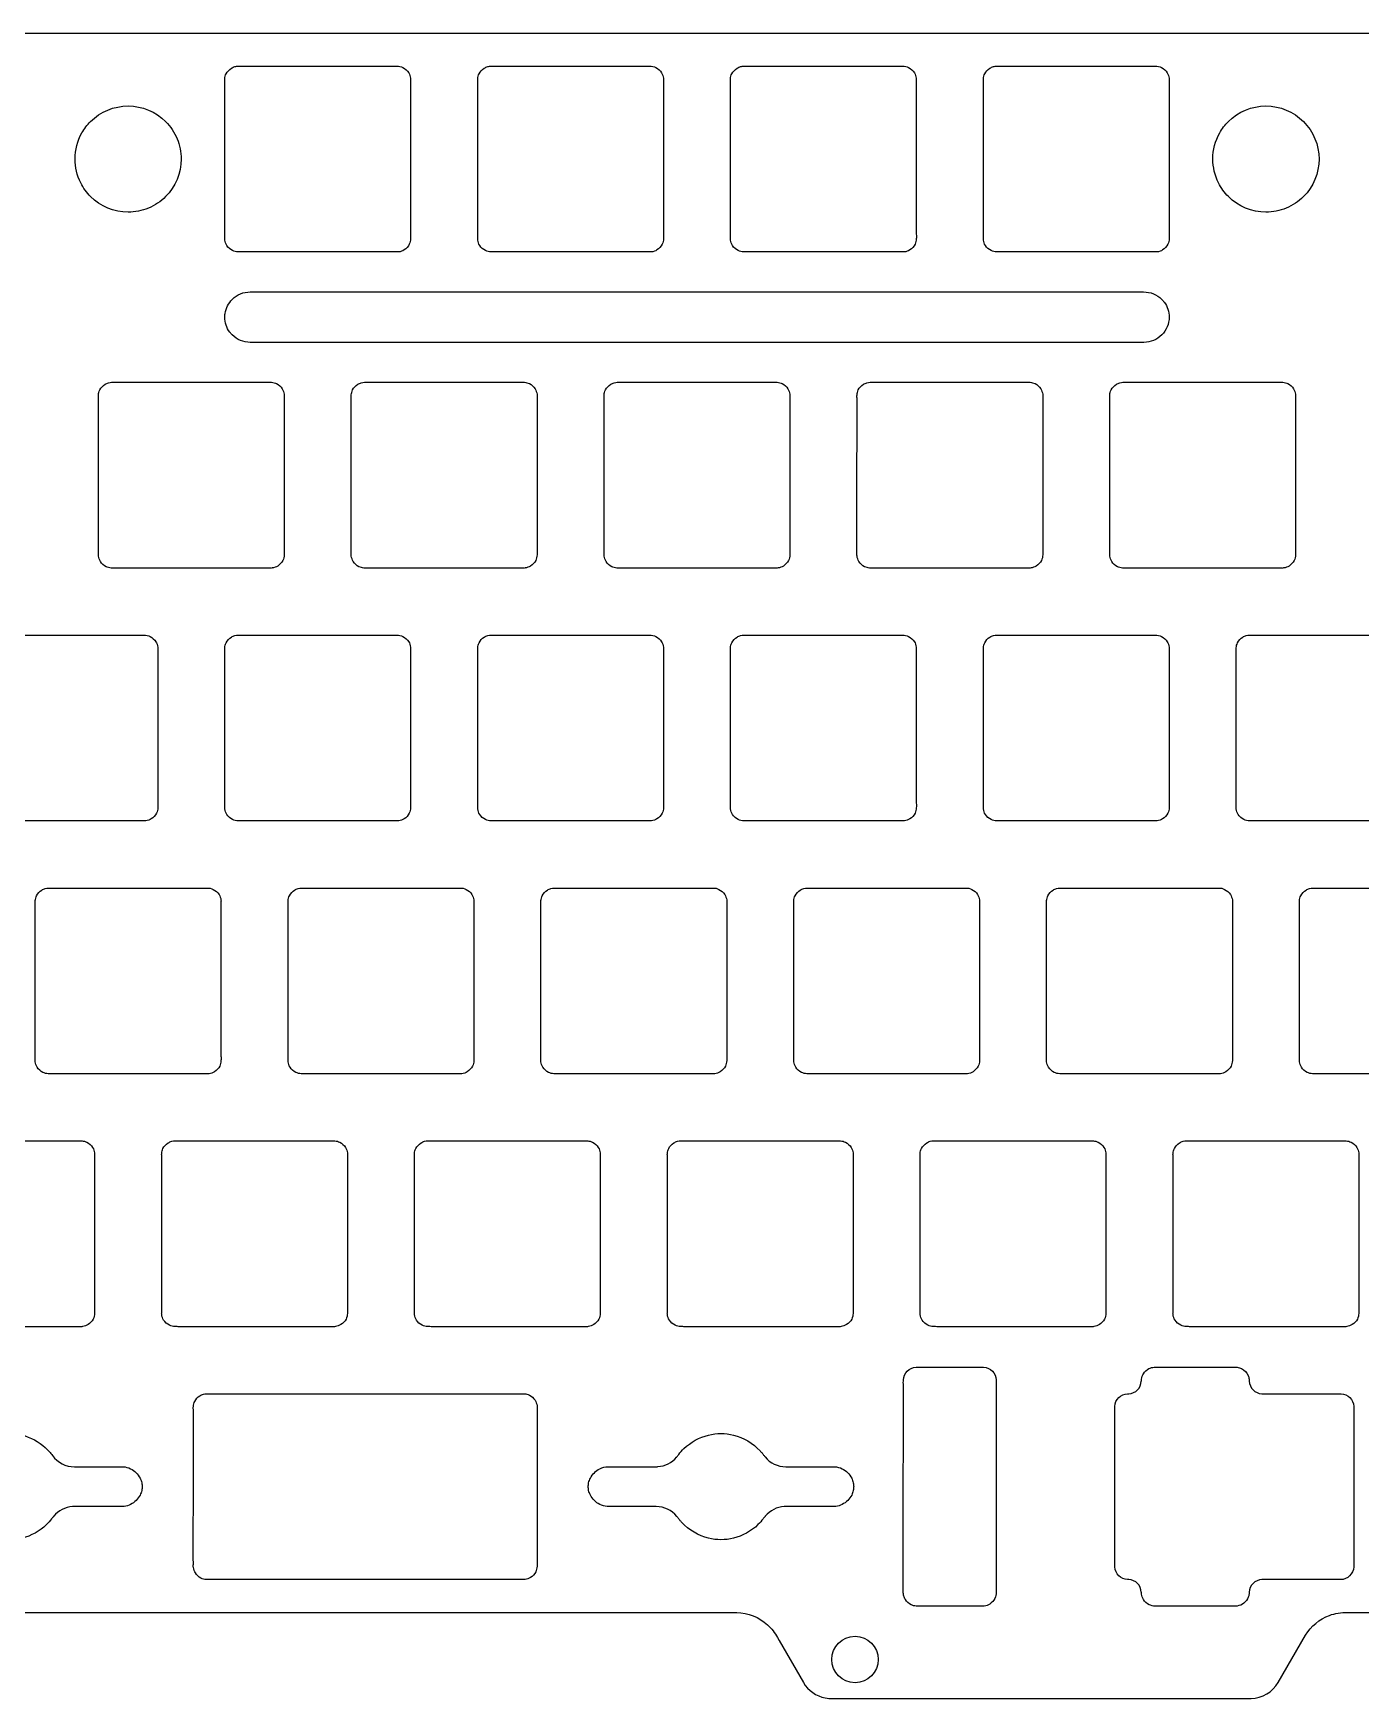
# Model space of a CAD drawing. Extents: x -176 to 176, y -66 to 66.
# Drawn here: x -61.9 to 38.1, y -66 to 59.5 of the extents above; entities that cross this region are included whole.
import ezdxf

# ---------------------------------------------------------------- set-up
doc = ezdxf.new("R2010")
doc.units = 0
doc.layers.get('0').update_dxf_attribs({"linetype": 'CONTINUOUS'})

msp = doc.modelspace()

# ---------------------------------------------------------------- linework, layer by layer
for points in [[(9.12, 59.48), (-8.91, 59.48), (-9.55, 59.48), (-14.89, 59.48), (-69.89, 59.48)], [(46.78, 59.48), (28.44, 59.48), (10.11, 59.48), (8.97, 59.48)], [(29.72, 14.14), (35.53, 14.14), (41.34, 14.14)], [(34.48, -4.91), (46.1, -4.91)]]:
    msp.add_lwpolyline(points)
for points in [[(-46.48, 57.01), (-34.86, 57.01), (-34.58, 57.01), (-34.53, 57.01, 0.005845), (-34.52, 57.01, -0.123958), (-34.06, 56.9, -0.136637), (-33.63, 56.51, -0.108263), (-33.49, 56.1, -0.031511), (-33.48, 55.98, 0.003363), (-33.48, 55.86), (-33.48, 55.36), (-33.48, 54.86), (-33.48, 49.6), (-33.48, 46.97), (-33.48, 44.34, -0.002526), (-33.48, 44, -0.11467), (-33.58, 43.59, -0.136684), (-33.97, 43.16, -0.108221), (-34.38, 43.01, -0.031381), (-34.5, 43.01, 0.00368), (-34.62, 43.01), (-35.12, 43.01), (-35.62, 43.01), (-40.88, 43.01), (-43.52, 43.01), (-46.15, 43.01, -0.002593), (-46.49, 43.01, -0.114657), (-46.9, 43.11, -0.136621), (-47.33, 43.5, -0.108179), (-47.47, 43.91, -0.031449), (-47.48, 44.03, 0.003363), (-47.48, 44.15), (-47.48, 44.65), (-47.48, 45.15), (-47.48, 50.41), (-47.48, 53.04), (-47.48, 55.67), (-47.48, 55.82, 0.004524), (-47.48, 55.94, -0.017395), (-47.48, 56.06, -0.100459), (-47.38, 56.43, -0.135873), (-46.99, 56.85, -0.070715), (-46.72, 56.97, -0.066546), (-46.48, 57.01)], [(-27.43, 57.01), (-15.81, 57.01), (-15.53, 57.01), (-15.48, 57.01, 0.006432), (-15.47, 57.01, -0.123818), (-15.01, 56.9, -0.136638), (-14.58, 56.51, -0.108263), (-14.44, 56.1, -0.031512), (-14.43, 55.98, 0.003395), (-14.43, 55.86), (-14.43, 55.36), (-14.43, 54.86), (-14.43, 49.6), (-14.43, 46.97), (-14.43, 44.34, -0.002549), (-14.43, 44, -0.114684), (-14.53, 43.59, -0.136682), (-14.92, 43.16, -0.108224), (-15.33, 43.01, -0.03138), (-15.45, 43.01, 0.003363), (-15.57, 43.01), (-16.07, 43.01), (-16.57, 43.01), (-21.83, 43.01), (-24.47, 43.01), (-27.1, 43.01, -0.002616), (-27.44, 43.01, -0.114631), (-27.85, 43.11, -0.136664), (-28.28, 43.5, -0.108232), (-28.42, 43.91, -0.03147), (-28.43, 44.03, 0.003362), (-28.43, 44.15), (-28.43, 44.65), (-28.43, 45.15), (-28.43, 50.41), (-28.43, 53.04), (-28.43, 55.67), (-28.43, 55.82, 0.004525), (-28.43, 55.94, -0.017365), (-28.43, 56.06, -0.100454), (-28.33, 56.43, -0.135995), (-27.94, 56.85, -0.07085), (-27.67, 56.97, -0.066603), (-27.43, 57.01)], [(-8.38, 57.01), (3.24, 57.01), (3.52, 57.01), (3.57, 57.01, 0.005848), (3.58, 57.01, -0.123955), (4.04, 56.9, -0.136639), (4.47, 56.51, -0.108261), (4.61, 56.1, -0.031527), (4.62, 55.98, 0.003403), (4.62, 55.86), (4.62, 55.36), (4.62, 54.86), (4.62, 49.6), (4.62, 46.97), (4.62, 44.34, -0.002549), (4.62, 44, -0.114682), (4.52, 43.59, -0.136678), (4.13, 43.16, -0.108225), (3.72, 43.01, -0.03138), (3.6, 43.01, 0.00368), (3.48, 43.01), (2.98, 43.01), (2.48, 43.01), (-2.78, 43.01), (-5.42, 43.01), (-8.05, 43.01, -0.002593), (-8.39, 43.01, -0.114656), (-8.8, 43.11, -0.136621), (-9.23, 43.5, -0.108175), (-9.37, 43.91, -0.031449), (-9.38, 44.03, 0.003347), (-9.38, 44.15), (-9.38, 44.65), (-9.38, 45.15), (-9.38, 50.41), (-9.38, 53.04), (-9.38, 55.67), (-9.38, 55.82, 0.004508), (-9.38, 55.94, -0.017315), (-9.38, 56.06, -0.100473), (-9.28, 56.43, -0.135879), (-8.89, 56.85, -0.070713), (-8.62, 56.97, -0.066546), (-8.38, 57.01)], [(10.67, 57.01), (22.29, 57.01), (22.57, 57.01), (22.62, 57.01, 0.005845), (22.63, 57.01, -0.123955), (23.09, 56.9, -0.136642), (23.52, 56.51, -0.108263), (23.66, 56.1, -0.031479), (23.67, 55.98, 0.003427), (23.67, 55.86), (23.67, 55.36), (23.67, 54.86), (23.67, 49.6), (23.67, 46.97), (23.67, 44.34, -0.002537), (23.67, 44, -0.114693), (23.57, 43.59, -0.136674), (23.18, 43.16, -0.108225), (22.77, 43.01, -0.031444), (22.65, 43.01, 0.00368), (22.53, 43.01), (22.03, 43.01), (21.53, 43.01), (16.27, 43.01), (13.63, 43.01), (11, 43.01, -0.002593), (10.66, 43.01, -0.114657), (10.25, 43.11, -0.136621), (9.82, 43.5, -0.108175), (9.68, 43.91, -0.031449), (9.67, 44.03, 0.003331), (9.67, 44.15), (9.67, 44.65), (9.67, 45.15), (9.67, 50.41), (9.67, 53.04), (9.67, 55.67), (9.67, 55.82, 0.004508), (9.67, 55.94, -0.017315), (9.67, 56.06, -0.100473), (9.77, 56.43, -0.135876), (10.16, 56.85, -0.070713), (10.43, 56.97, -0.066545), (10.67, 57.01)], [(-58.77, 50.01, -0.127371), (-58.25, 51.98, -0.067499), (-57.6, 52.83, -0.198542), (-54.77, 54.01, -0.198469), (-51.94, 52.83, -0.098257), (-51.07, 51.54, -0.098303), (-50.77, 50.01, -0.198708), (-51.94, 47.18, -0.098293), (-53.24, 46.31, -0.098236), (-54.77, 46.01, -0.198532), (-57.6, 47.18, -0.079377), (-58.34, 48.21, -0.115249), (-58.77, 50.01)], [(26.96, 50.01, -0.127368), (27.48, 51.98, -0.067496), (28.13, 52.83, -0.198544), (30.96, 54.01, -0.19847), (33.79, 52.83, -0.198698), (34.96, 50.01, -0.198708), (33.79, 47.18, -0.098293), (32.49, 46.31, -0.09824), (30.96, 46.01, -0.198531), (28.13, 47.18, -0.079379), (27.39, 48.21, -0.115245), (26.96, 50.01)], [(21.77, 36.2), (-11.22, 36.2), (-27.71, 36.2), (-44.21, 36.2), (-44.74, 36.2), (-45.01, 36.2), (-45.27, 36.2, 0.000836), (-45.57, 36.2, -0.197958), (-46.92, 36.76, -0.03754), (-47.11, 36.97, -0.158727), (-47.48, 38.1, -0.037502), (-47.46, 38.38, -0.158684), (-46.92, 39.44, -0.199971), (-45.57, 40, 0.001437), (-45.27, 40), (-45.12, 40), (-44.97, 40), (-42.07, 40), (-39.17, 40), (-9.39, 40), (5.51, 40), (20.4, 40), (20.93, 40), (21.2, 40), (21.46, 40, 0.002315), (21.74, 40, -0.199655), (23.11, 39.44, -0.03754), (23.3, 39.23, -0.158706), (23.67, 38.1, -0.19852), (23.11, 36.76, -0.198925), (21.77, 36.2)], [(-56.01, 33.19), (-50.2, 33.19), (-44.39, 33.19), (-44.1, 33.19), (-44.08, 33.19), (-44.05, 33.19, -0.00079), (-44, 33.19, -0.012018), (-43.96, 33.19, -0.100266), (-43.58, 33.09, -0.136644), (-43.16, 32.7, -0.108209), (-43.01, 32.29, -0.031511), (-43, 32.17, 0.003363), (-43.01, 32.05), (-43.01, 31.55), (-43.01, 31.05), (-43.01, 25.79), (-43.01, 23.16), (-43.01, 20.53, -0.002526), (-43.01, 20.19, -0.114705), (-43.11, 19.77, -0.136695), (-43.5, 19.35, -0.108275), (-43.91, 19.2, -0.014454), (-43.96, 19.2, -0.012644), (-44, 19.19, -0.001352), (-44.05, 19.19), (-44.15, 19.19), (-44.65, 19.19), (-45.15, 19.19), (-50.41, 19.19), (-53.04, 19.19), (-55.67, 19.19, 0.005648), (-55.86, 19.19, -0.018022), (-56.05, 19.19, -0.100194), (-56.43, 19.3, -0.136673), (-56.85, 19.69, -0.108168), (-57, 20.1, -0.031441), (-57.01, 20.22, 0.003363), (-57.01, 20.34), (-57.01, 20.84), (-57.01, 21.34), (-57.01, 26.6), (-57, 29.23), (-57, 31.86), (-57, 32, 0.004462), (-57.01, 32.12, -0.017337), (-57, 32.24, -0.10043), (-56.9, 32.61, -0.13593), (-56.51, 33.04, -0.070774), (-56.25, 33.16, -0.066605), (-56.01, 33.19)], [(-36.96, 33.19), (-31.15, 33.19), (-25.34, 33.19), (-25.05, 33.19), (-25.03, 33.19), (-25, 33.19, -0.00079), (-24.95, 33.19, -0.012018), (-24.91, 33.19, -0.100266), (-24.53, 33.09, -0.13664), (-24.11, 32.7, -0.108201), (-23.96, 32.29, -0.031511), (-23.95, 32.17, 0.003363), (-23.96, 32.05), (-23.95, 31.55), (-23.95, 31.05), (-23.96, 25.79), (-23.96, 23.16), (-23.96, 20.53, -0.002548), (-23.96, 20.19, -0.114687), (-24.06, 19.77, -0.136684), (-24.45, 19.35, -0.108281), (-24.86, 19.2, -0.014447), (-24.91, 19.2, -0.012646), (-24.95, 19.19, -0.001352), (-25, 19.19), (-25.1, 19.19), (-25.6, 19.19), (-26.1, 19.19), (-31.36, 19.19), (-33.99, 19.19), (-36.62, 19.19, 0.005648), (-36.81, 19.19, -0.018021), (-37, 19.19, -0.100194), (-37.38, 19.3, -0.13666), (-37.8, 19.69, -0.108184), (-37.95, 20.1, -0.031375), (-37.96, 20.22, 0.003362), (-37.96, 20.34), (-37.96, 20.84), (-37.96, 21.34), (-37.96, 26.6), (-37.95, 29.23), (-37.95, 31.86), (-37.95, 32, 0.004525), (-37.96, 32.12, -0.017337), (-37.95, 32.24, -0.10043), (-37.85, 32.61, -0.13594), (-37.46, 33.04, -0.070762), (-37.2, 33.16, -0.066607), (-36.96, 33.19)], [(-17.91, 33.19), (-12.1, 33.19), (-6.29, 33.19), (-6, 33.19), (-5.98, 33.19), (-5.95, 33.19, -0.000791), (-5.9, 33.19, -0.012017), (-5.86, 33.19, -0.100266), (-5.48, 33.09, -0.136643), (-5.06, 32.7, -0.108199), (-4.91, 32.29, -0.031543), (-4.9, 32.17, 0.003387), (-4.91, 32.05), (-4.9, 31.55), (-4.9, 31.05), (-4.91, 25.79), (-4.91, 23.16), (-4.91, 20.53, -0.002548), (-4.91, 20.19, -0.114696), (-5.01, 19.77, -0.13669), (-5.4, 19.35, -0.108278), (-5.81, 19.2, -0.014452), (-5.86, 19.2, -0.012644), (-5.9, 19.19, -0.001345), (-5.95, 19.19), (-6.05, 19.19), (-6.55, 19.19), (-7.05, 19.19), (-12.31, 19.19), (-14.94, 19.19), (-17.57, 19.19, 0.005648), (-17.76, 19.19, -0.018021), (-17.95, 19.19, -0.100194), (-18.33, 19.3, -0.136659), (-18.75, 19.69, -0.108168), (-18.9, 20.1, -0.031439), (-18.91, 20.22, 0.003362), (-18.91, 20.34), (-18.91, 20.84), (-18.91, 21.34), (-18.91, 26.6), (-18.9, 29.23), (-18.9, 31.86), (-18.9, 32, 0.004525), (-18.91, 32.12, -0.017337), (-18.9, 32.24, -0.100439), (-18.8, 32.61, -0.13593), (-18.41, 33.04, -0.070762), (-18.15, 33.16, -0.066606), (-17.91, 33.19)], [(1.14, 33.19), (6.95, 33.19), (12.76, 33.19), (13.05, 33.19), (13.07, 33.19), (13.1, 33.19, -0.00079), (13.15, 33.19, -0.012018), (13.19, 33.19, -0.100266), (13.57, 33.09, -0.136642), (13.99, 32.7, -0.108195), (14.14, 32.29, -0.031543), (14.15, 32.17, 0.003379), (14.14, 32.05), (14.15, 31.55), (14.15, 31.05), (14.14, 25.79), (14.14, 23.16), (14.14, 20.53, -0.002548), (14.14, 20.19, -0.114696), (14.04, 19.77, -0.136686), (13.65, 19.35, -0.108279), (13.24, 19.2, -0.014454), (13.19, 19.2, -0.012645), (13.15, 19.19, -0.001345), (13.1, 19.19), (13, 19.19), (12.5, 19.19), (12, 19.19), (6.74, 19.19), (4.11, 19.19), (1.48, 19.19, 0.005648), (1.29, 19.19, -0.018021), (1.1, 19.19, -0.100194), (0.72, 19.3, -0.136666), (0.3, 19.69, -0.108174), (0.15, 20.1, -0.031467), (0.14, 20.22, 0.003362), (0.14, 20.34), (0.14, 20.84), (0.14, 21.34), (0.14, 26.6), (0.15, 29.23), (0.15, 31.86), (0.15, 32, 0.004517), (0.14, 32.12, -0.01734), (0.15, 32.24, -0.100437), (0.25, 32.61, -0.135934), (0.64, 33.04, -0.070764), (0.9, 33.16, -0.066606), (1.14, 33.19)], [(20.19, 33.19), (26, 33.19), (31.81, 33.19), (32.1, 33.19), (32.12, 33.19), (32.15, 33.19, -0.000806), (32.2, 33.19, -0.012018), (32.24, 33.19, -0.100266), (32.62, 33.09, -0.136655), (33.04, 32.7, -0.108209), (33.19, 32.29, -0.031574), (33.2, 32.17, 0.003427), (33.19, 32.05), (33.2, 31.55), (33.2, 31.05), (33.19, 25.79), (33.19, 23.16), (33.19, 20.53, -0.002548), (33.19, 20.19, -0.114705), (33.09, 19.77, -0.136689), (32.7, 19.35, -0.108281), (32.29, 19.2, -0.014454), (32.24, 19.2, -0.01265), (32.2, 19.19, -0.001352), (32.15, 19.19), (32.05, 19.19), (31.55, 19.19), (31.05, 19.19), (25.79, 19.19), (23.16, 19.19), (20.53, 19.19, 0.005648), (20.34, 19.19, -0.018021), (20.15, 19.19, -0.100195), (19.77, 19.3, -0.136668), (19.35, 19.69, -0.108176), (19.2, 20.1, -0.031472), (19.19, 20.22, 0.003331), (19.19, 20.34), (19.19, 20.84), (19.19, 21.34), (19.19, 26.6), (19.2, 29.23), (19.2, 31.86), (19.2, 32, 0.004525), (19.19, 32.12, -0.017337), (19.2, 32.24, -0.100429), (19.3, 32.61, -0.135936), (19.69, 33.04, -0.070762), (19.95, 33.16, -0.066606), (20.19, 33.19)], [(-65.53, 14.14), (-59.72, 14.14), (-53.91, 14.14), (-53.77, 14.14), (-53.63, 14.14), (-53.58, 14.14, 0.006383), (-53.57, 14.14, -0.124143), (-53.11, 14.04, -0.136636), (-52.68, 13.65, -0.108207), (-52.54, 13.24, -0.031448), (-52.53, 13.12, 0.003363), (-52.53, 13), (-52.53, 12.5), (-52.53, 12), (-52.53, 6.74), (-52.53, 4.11), (-52.53, 1.48, -0.002526), (-52.53, 1.14, -0.114687), (-52.63, 0.72, -0.136617), (-53.02, 0.3, -0.108291), (-53.43, 0.15, -0.023657), (-53.51, 0.14, -0.00624), (-53.58, 0.14), (-53.67, 0.14), (-54.17, 0.14), (-54.67, 0.14), (-59.93, 0.14), (-62.57, 0.14)], [(-46.48, 14.14), (-40.67, 14.14), (-34.86, 14.14), (-34.72, 14.14), (-34.58, 14.14), (-34.55, 14.14), (-34.53, 14.14, 0.005435), (-34.52, 14.14, -0.123848), (-34.06, 14.04, -0.136622), (-33.63, 13.65, -0.108213), (-33.49, 13.24, -0.031499), (-33.48, 13.12, 0.003362), (-33.48, 13), (-33.48, 12.5), (-33.48, 12), (-33.48, 6.74), (-33.48, 4.11), (-33.48, 1.48, -0.002504), (-33.48, 1.14, -0.1147), (-33.58, 0.72, -0.136605), (-33.97, 0.3, -0.108259), (-34.38, 0.15, -0.03196), (-34.5, 0.14, 0.003481), (-34.62, 0.14), (-35.12, 0.14), (-35.62, 0.14), (-40.88, 0.14), (-43.52, 0.14), (-46.15, 0.14, -0.001774), (-46.48, 0.15, -0.115534), (-46.9, 0.25, -0.136654), (-47.33, 0.64, -0.108179), (-47.47, 1.05, -0.031558), (-47.48, 1.17, 0.003425), (-47.48, 1.29), (-47.48, 1.79), (-47.48, 2.29), (-47.48, 7.55), (-47.48, 10.18), (-47.48, 12.81), (-47.48, 12.95, 0.004526), (-47.48, 13.07, -0.01734), (-47.48, 13.19, -0.100414), (-47.38, 13.56, -0.13593), (-46.99, 13.99, -0.070817), (-46.72, 14.11, -0.066613), (-46.48, 14.14)], [(-27.43, 14.14), (-21.62, 14.14), (-15.81, 14.14), (-15.67, 14.14), (-15.53, 14.14), (-15.48, 14.14, 0.006383), (-15.47, 14.14, -0.124146), (-15.01, 14.04, -0.136626), (-14.58, 13.65, -0.108224), (-14.44, 13.24, -0.031448), (-14.43, 13.12, 0.003363), (-14.43, 13), (-14.43, 12.5), (-14.43, 12), (-14.43, 6.74), (-14.43, 4.11), (-14.43, 1.48, -0.002504), (-14.43, 1.14, -0.114692), (-14.53, 0.72, -0.136608), (-14.92, 0.3, -0.108292), (-15.33, 0.15, -0.023658), (-15.41, 0.14, -0.006239), (-15.48, 0.14), (-15.57, 0.14), (-16.07, 0.14), (-16.57, 0.14), (-21.83, 0.14), (-24.47, 0.14), (-27.1, 0.14, -0.002615), (-27.44, 0.15, -0.114618), (-27.85, 0.25, -0.136691), (-28.28, 0.64, -0.108208), (-28.42, 1.05, -0.031444), (-28.43, 1.17, 0.003363), (-28.43, 1.29), (-28.43, 1.79), (-28.43, 2.29), (-28.43, 7.55), (-28.43, 10.18), (-28.43, 12.81), (-28.43, 12.95, 0.004525), (-28.43, 13.07, -0.017303), (-28.43, 13.19, -0.100464), (-28.33, 13.56, -0.135936), (-27.94, 13.99, -0.070812), (-27.67, 14.11, -0.06667), (-27.43, 14.14)], [(-8.38, 14.14), (-2.57, 14.14), (3.24, 14.14), (3.38, 14.14), (3.52, 14.14), (3.55, 14.14), (3.57, 14.14, 0.005365), (3.58, 14.14, -0.12385), (4.04, 14.04, -0.136623), (4.47, 13.65, -0.108209), (4.61, 13.24, -0.031443), (4.62, 13.12, 0.003346), (4.62, 13), (4.62, 12.5), (4.62, 12), (4.62, 6.74), (4.62, 4.11), (4.62, 1.48, -0.002526), (4.62, 1.14, -0.114694), (4.52, 0.72, -0.136608), (4.13, 0.3, -0.108259), (3.72, 0.15, -0.031956), (3.6, 0.14, 0.003473), (3.48, 0.14), (2.98, 0.14), (2.48, 0.14), (-2.78, 0.14), (-5.42, 0.14), (-8.05, 0.14, -0.001773), (-8.38, 0.15, -0.115536), (-8.8, 0.25, -0.136652), (-9.23, 0.64, -0.108188), (-9.37, 1.05, -0.031463), (-9.38, 1.17, 0.003361), (-9.38, 1.29), (-9.38, 1.79), (-9.38, 2.29), (-9.38, 7.55), (-9.38, 10.18), (-9.38, 12.81), (-9.38, 12.95, 0.00451), (-9.38, 13.07, -0.01734), (-9.38, 13.19, -0.100414), (-9.28, 13.56, -0.135942), (-8.89, 13.99, -0.070818), (-8.62, 14.11, -0.066613), (-8.38, 14.14)], [(10.67, 14.14), (16.48, 14.14), (22.29, 14.14), (22.43, 14.14), (22.57, 14.14), (22.6, 14.14), (22.62, 14.14, 0.005365), (22.63, 14.14, -0.123851), (23.09, 14.04, -0.136622), (23.52, 13.65, -0.108213), (23.66, 13.24, -0.031436), (23.67, 13.12, 0.003362), (23.67, 13), (23.67, 12.5), (23.67, 12), (23.67, 6.74), (23.67, 4.11), (23.67, 1.48, -0.002526), (23.67, 1.14, -0.114692), (23.57, 0.72, -0.136606), (23.18, 0.3, -0.108262), (22.77, 0.15, -0.03196), (22.65, 0.14, 0.003481), (22.53, 0.14), (22.03, 0.14), (21.53, 0.14), (16.27, 0.14), (13.63, 0.14), (11, 0.14, -0.001772), (10.67, 0.15, -0.115537), (10.25, 0.25, -0.136654), (9.82, 0.64, -0.108183), (9.68, 1.05, -0.031431), (9.67, 1.17, 0.003346), (9.67, 1.29), (9.67, 1.79), (9.67, 2.29), (9.67, 7.55), (9.67, 10.18), (9.67, 12.81), (9.67, 12.95, 0.00451), (9.67, 13.07, -0.01734), (9.67, 13.19, -0.100414), (9.77, 13.56, -0.13594), (10.16, 13.99, -0.070821), (10.43, 14.11, -0.066612), (10.67, 14.14)], [(40.58, 0.14), (35.32, 0.14), (32.68, 0.14), (30.05, 0.14, -0.001772), (29.72, 0.15, -0.115536), (29.3, 0.25, -0.136654), (28.87, 0.64, -0.108188), (28.73, 1.05, -0.031463), (28.72, 1.17, 0.003361), (28.72, 1.29), (28.72, 1.79), (28.72, 2.29), (28.72, 7.55), (28.72, 10.18), (28.72, 12.81), (28.72, 12.95, 0.004526), (28.72, 13.07, -0.01734), (28.72, 13.19, -0.100414), (28.82, 13.56, -0.135937), (29.21, 13.99, -0.070812), (29.48, 14.11, -0.066613), (29.72, 14.14)], [(-60.77, -4.91), (-49.15, -4.91), (-48.86, -4.91), (-48.82, -4.91, 0.005864), (-48.81, -4.91, -0.123879), (-48.35, -5.01, -0.136648), (-47.92, -5.4, -0.108242), (-47.77, -5.81, -0.023156), (-47.77, -5.88, -0.006091), (-47.77, -5.95), (-47.77, -6.05), (-47.77, -6.55), (-47.77, -7.05), (-47.77, -12.31), (-47.77, -14.94), (-47.77, -17.57, -0.002571), (-47.77, -17.91, -0.114644), (-47.87, -18.33, -0.136624), (-48.26, -18.75, -0.108195), (-48.67, -18.9, -0.023265), (-48.74, -18.91, -0.006145), (-48.82, -18.91), (-48.91, -18.91), (-49.41, -18.91), (-49.91, -18.91), (-55.17, -18.91), (-57.8, -18.91), (-60.43, -18.91, -0.002504), (-60.78, -18.9, -0.114675), (-61.19, -18.8, -0.136675), (-61.62, -18.41, -0.108213), (-61.76, -18, -0.031375), (-61.77, -17.88, 0.003426), (-61.77, -17.76), (-61.77, -17.26), (-61.77, -16.76), (-61.77, -11.5), (-61.77, -8.87), (-61.77, -6.24, 0.005668), (-61.77, -6.05, -0.018043), (-61.77, -5.86, -0.100414), (-61.66, -5.49, -0.135931), (-61.27, -5.06, -0.070764), (-61.01, -4.94, -0.066676), (-60.77, -4.91)], [(-41.72, -4.91), (-30.1, -4.91), (-29.81, -4.91), (-29.77, -4.91, 0.006343), (-29.76, -4.91, -0.124038), (-29.3, -5.01, -0.136668), (-28.87, -5.4, -0.108204), (-28.72, -5.81, -0.031448), (-28.72, -5.93, 0.003331), (-28.72, -6.05), (-28.72, -6.55), (-28.72, -7.05), (-28.72, -12.31), (-28.72, -14.94), (-28.72, -17.57, -0.002526), (-28.72, -17.91, -0.114686), (-28.82, -18.33, -0.136646), (-29.21, -18.75, -0.108205), (-29.62, -18.9, -0.031411), (-29.74, -18.91, 0.003362), (-29.86, -18.91), (-30.36, -18.91), (-30.86, -18.91), (-36.12, -18.91), (-38.75, -18.91), (-41.38, -18.91, -0.002515), (-41.73, -18.9, -0.11466), (-42.14, -18.8, -0.13669), (-42.57, -18.41, -0.108197), (-42.71, -18, -0.031385), (-42.72, -17.88, 0.003364), (-42.72, -17.76), (-42.72, -17.26), (-42.72, -16.76), (-42.72, -11.5), (-42.72, -8.87), (-42.72, -6.24), (-42.72, -6.1, 0.004525), (-42.72, -5.98, -0.017338), (-42.72, -5.86, -0.100414), (-42.61, -5.49, -0.13592), (-42.22, -5.06, -0.070764), (-41.96, -4.94, -0.066675), (-41.72, -4.91)], [(-22.67, -4.91), (-11.05, -4.91), (-10.76, -4.91), (-10.72, -4.91, 0.005869), (-10.71, -4.91, -0.12388), (-10.25, -5.01, -0.136645), (-9.82, -5.4, -0.108233), (-9.67, -5.81, -0.03148), (-9.67, -5.93, 0.003363), (-9.67, -6.05), (-9.67, -6.55), (-9.67, -7.05), (-9.67, -12.31), (-9.67, -14.94), (-9.67, -17.57, -0.002548), (-9.67, -17.91, -0.11466), (-9.77, -18.33, -0.136624), (-10.16, -18.75, -0.108193), (-10.57, -18.9, -0.023263), (-10.64, -18.91, -0.006145), (-10.72, -18.91), (-10.81, -18.91), (-11.31, -18.91), (-11.81, -18.91), (-17.07, -18.91), (-19.7, -18.91), (-22.33, -18.91, -0.002504), (-22.68, -18.9, -0.114668), (-23.09, -18.8, -0.136676), (-23.52, -18.41, -0.108205), (-23.66, -18, -0.031472), (-23.67, -17.88, 0.003362), (-23.67, -17.76), (-23.67, -17.26), (-23.67, -16.76), (-23.67, -11.5), (-23.67, -8.87), (-23.67, -6.24), (-23.67, -6.1, 0.004525), (-23.67, -5.98, -0.017338), (-23.67, -5.86, -0.100415), (-23.56, -5.49, -0.135926), (-23.17, -5.06, -0.070765), (-22.91, -4.94, -0.066672), (-22.67, -4.91)], [(-3.62, -4.91), (8, -4.91), (8.14, -4.91), (8.29, -4.91), (8.33, -4.91, 0.006349), (8.34, -4.91, -0.124034), (8.8, -5.01, -0.136666), (9.23, -5.4, -0.108208), (9.38, -5.81, -0.031448), (9.38, -5.93, 0.003363), (9.38, -6.05), (9.38, -6.55), (9.38, -7.05), (9.38, -12.31), (9.38, -14.94), (9.38, -17.57, -0.002526), (9.38, -17.91, -0.114686), (9.28, -18.33, -0.136644), (8.89, -18.75, -0.108207), (8.48, -18.9, -0.031412), (8.36, -18.91, 0.003362), (8.24, -18.91), (7.74, -18.91), (7.24, -18.91), (1.98, -18.91), (-0.65, -18.91), (-3.28, -18.91, -0.002515), (-3.63, -18.9, -0.114658), (-4.04, -18.8, -0.136685), (-4.47, -18.41, -0.108209), (-4.61, -18, -0.031455), (-4.62, -17.88, 0.003355), (-4.62, -17.76), (-4.62, -17.26), (-4.62, -16.76), (-4.62, -11.5), (-4.62, -8.87), (-4.62, -6.24), (-4.62, -6.1, 0.004517), (-4.62, -5.98, -0.01733), (-4.62, -5.86, -0.100412), (-4.51, -5.49, -0.135924), (-4.12, -5.06, -0.070771), (-3.86, -4.94, -0.066676), (-3.62, -4.91)], [(15.43, -4.91), (27.05, -4.91), (27.34, -4.91), (27.38, -4.91, 0.005867), (27.39, -4.91, -0.123879), (27.85, -5.01, -0.136642), (28.28, -5.4, -0.108233), (28.43, -5.81, -0.031448), (28.43, -5.93, 0.003363), (28.43, -6.05), (28.43, -6.55), (28.43, -7.05), (28.43, -12.31), (28.43, -14.94), (28.43, -17.57, -0.002548), (28.43, -17.91, -0.11466), (28.33, -18.33, -0.136619), (27.94, -18.75, -0.108191), (27.53, -18.9, -0.023265), (27.46, -18.91, -0.006145), (27.38, -18.91), (27.29, -18.91), (26.79, -18.91), (26.29, -18.91), (21.03, -18.91), (18.4, -18.91), (15.77, -18.91, -0.002504), (15.42, -18.9, -0.114667), (15.01, -18.8, -0.136667), (14.58, -18.41, -0.108209), (14.44, -18, -0.031457), (14.43, -17.88, 0.003362), (14.43, -17.76), (14.43, -17.26), (14.43, -16.76), (14.43, -11.5), (14.43, -8.87), (14.43, -6.24), (14.43, -6.1, 0.004525), (14.43, -5.98, -0.017338), (14.43, -5.86, -0.100409), (14.54, -5.49, -0.135924), (14.93, -5.06, -0.070768), (15.19, -4.94, -0.066676), (15.43, -4.91)], [(40.08, -18.91), (37.45, -18.91), (34.82, -18.91, -0.002581), (34.47, -18.9, -0.114706), (34.06, -18.8, -0.136663), (33.63, -18.41, -0.10824), (33.49, -18, -0.031383), (33.48, -17.88, 0.0033), (33.48, -17.76), (33.48, -17.26), (33.48, -16.76), (33.48, -11.5), (33.48, -8.87), (33.48, -6.24), (33.48, -6.1, 0.004524), (33.48, -5.98, -0.017396), (33.48, -5.86, -0.100452), (33.59, -5.49, -0.135884), (33.98, -5.06, -0.070813), (34.24, -4.94, -0.066545), (34.48, -4.91)], [(-70.29, -23.96), (-58.67, -23.96), (-58.53, -23.96), (-58.39, -23.96), (-58.36, -23.96), (-58.34, -23.96, -0.000869), (-58.29, -23.96, -0.012018), (-58.24, -23.96, -0.100271), (-57.87, -24.06, -0.1367), (-57.44, -24.45, -0.10824), (-57.3, -24.86, -0.023261), (-57.29, -24.93, -0.005986), (-57.29, -25), (-57.29, -25.1), (-57.29, -25.6), (-57.29, -26.1), (-57.29, -31.36), (-57.29, -33.99), (-57.29, -36.62, -0.002549), (-57.3, -36.96, -0.114649), (-57.4, -37.38, -0.136683), (-57.79, -37.8, -0.108189), (-58.2, -37.95, -0.03138), (-58.32, -37.96, 0.003362), (-58.44, -37.96), (-58.94, -37.96), (-59.44, -37.96), (-64.7, -37.96)], [(-51.24, -23.96), (-39.62, -23.96), (-39.48, -23.96), (-39.34, -23.96), (-39.31, -23.96), (-39.29, -23.96, -0.000869), (-39.24, -23.96, -0.012018), (-39.19, -23.96, -0.100267), (-38.82, -24.06, -0.136689), (-38.39, -24.45, -0.108224), (-38.25, -24.86, -0.031503), (-38.24, -24.98, 0.003362), (-38.24, -25.1), (-38.24, -25.6), (-38.24, -26.1), (-38.24, -31.36), (-38.24, -33.99), (-38.24, -36.62, -0.002526), (-38.25, -36.96, -0.114667), (-38.35, -37.38, -0.136683), (-38.74, -37.8, -0.108184), (-39.15, -37.95, -0.03138), (-39.27, -37.96, 0.003362), (-39.39, -37.96), (-39.89, -37.96), (-40.39, -37.96), (-45.65, -37.96), (-48.28, -37.96), (-50.91, -37.96, -0.002504), (-51.25, -37.95, -0.114681), (-51.66, -37.85, -0.136653), (-52.09, -37.46, -0.108205), (-52.24, -37.05, -0.031375), (-52.24, -36.93, 0.003362), (-52.24, -36.81), (-52.24, -36.31), (-52.24, -35.81), (-52.24, -30.55), (-52.24, -27.92), (-52.24, -25.29), (-52.24, -25.15, 0.004525), (-52.24, -25.03, -0.017272), (-52.24, -24.91, -0.100475), (-52.14, -24.54, -0.135987), (-51.75, -24.11, -0.070852), (-51.48, -23.99, -0.066542), (-51.24, -23.96)], [(-32.19, -23.96), (-20.57, -23.96), (-20.43, -23.96), (-20.29, -23.96), (-20.26, -23.96), (-20.24, -23.96, -0.000869), (-20.19, -23.96, -0.012018), (-20.14, -23.96, -0.100275), (-19.77, -24.06, -0.136687), (-19.34, -24.45, -0.108232), (-19.2, -24.86, -0.03144), (-19.19, -24.98, 0.003362), (-19.19, -25.1), (-19.19, -25.6), (-19.19, -26.1), (-19.19, -31.36), (-19.19, -33.99), (-19.19, -36.62, -0.002537), (-19.2, -36.96, -0.11466), (-19.3, -37.38, -0.136688), (-19.69, -37.8, -0.108189), (-20.1, -37.95, -0.031379), (-20.22, -37.96, 0.003362), (-20.34, -37.96), (-20.84, -37.96), (-21.34, -37.96), (-26.6, -37.96), (-29.23, -37.96), (-31.86, -37.96, -0.002504), (-32.2, -37.95, -0.114681), (-32.61, -37.85, -0.136653), (-33.04, -37.46, -0.108188), (-33.19, -37.05, -0.023261), (-33.19, -36.98, -0.005987), (-33.19, -36.91), (-33.19, -36.81), (-33.19, -36.31), (-33.19, -35.81), (-33.19, -30.55), (-33.19, -27.92), (-33.19, -25.29), (-33.19, -25.15, 0.004461), (-33.19, -25.03, -0.017336), (-33.19, -24.91, -0.100476), (-33.09, -24.54, -0.135987), (-32.7, -24.11, -0.070852), (-32.43, -23.99, -0.066542), (-32.19, -23.96)], [(-13.14, -23.96), (-1.52, -23.96), (-1.38, -23.96), (-1.24, -23.96), (-1.21, -23.96), (-1.19, -23.96, -0.00087), (-1.14, -23.96, -0.011939), (-1.09, -23.96, -0.100266), (-0.72, -24.06, -0.136686), (-0.29, -24.45, -0.108229), (-0.15, -24.86, -0.031459), (-0.14, -24.98, 0.003354), (-0.14, -25.1), (-0.14, -25.6), (-0.14, -26.1), (-0.14, -31.36), (-0.14, -33.99), (-0.14, -36.62, -0.002548), (-0.15, -36.96, -0.114658), (-0.25, -37.38, -0.136685), (-0.64, -37.8, -0.108188), (-1.05, -37.95, -0.031378), (-1.17, -37.96, 0.003362), (-1.29, -37.96), (-1.79, -37.96), (-2.29, -37.96), (-7.55, -37.96), (-10.18, -37.96), (-12.81, -37.96, -0.002504), (-13.15, -37.95, -0.114683), (-13.56, -37.85, -0.136656), (-13.99, -37.46, -0.108205), (-14.14, -37.05, -0.031441), (-14.14, -36.93, 0.003362), (-14.14, -36.81), (-14.14, -36.31), (-14.14, -35.81), (-14.14, -30.55), (-14.14, -27.92), (-14.14, -25.29), (-14.14, -25.15, 0.004509), (-14.14, -25.03, -0.01732), (-14.14, -24.91, -0.100476), (-14.04, -24.54, -0.135985), (-13.65, -24.11, -0.070852), (-13.38, -23.99, -0.066543), (-13.14, -23.96)], [(5.91, -23.96), (17.53, -23.96), (17.67, -23.96), (17.81, -23.96), (17.84, -23.96), (17.86, -23.96, -0.000869), (17.91, -23.96, -0.012018), (17.96, -23.96, -0.100266), (18.33, -24.06, -0.136687), (18.76, -24.45, -0.108224), (18.9, -24.86, -0.031503), (18.91, -24.98, 0.003394), (18.91, -25.1), (18.91, -25.6), (18.91, -26.1), (18.91, -31.36), (18.91, -33.99), (18.91, -36.62, -0.002537), (18.9, -36.96, -0.114669), (18.8, -37.38, -0.136683), (18.41, -37.8, -0.108186), (18, -37.95, -0.031379), (17.88, -37.96, 0.003362), (17.76, -37.96), (17.26, -37.96), (16.76, -37.96), (11.5, -37.96), (8.87, -37.96), (6.24, -37.96, -0.002504), (5.9, -37.95, -0.114683), (5.49, -37.85, -0.136656), (5.06, -37.46, -0.108209), (4.91, -37.05, -0.031455), (4.91, -36.93, 0.003362), (4.91, -36.81), (4.91, -36.31), (4.91, -35.81), (4.91, -30.55), (4.91, -27.92), (4.91, -25.29), (4.91, -25.15, 0.004509), (4.91, -25.03, -0.017328), (4.91, -24.91, -0.100478), (5.01, -24.54, -0.135983), (5.4, -24.11, -0.07085), (5.67, -23.99, -0.066542), (5.91, -23.96)], [(24.96, -23.96), (36.58, -23.96), (36.72, -23.96), (36.86, -23.96), (36.89, -23.96), (36.91, -23.96, -0.000869), (36.96, -23.96, -0.012018), (37.01, -23.96, -0.100266), (37.38, -24.06, -0.136691), (37.81, -24.45, -0.108224), (37.95, -24.86, -0.03144), (37.96, -24.98, 0.003362), (37.96, -25.1), (37.96, -25.6), (37.96, -26.1), (37.96, -31.36), (37.96, -33.99), (37.96, -36.62, -0.002526), (37.95, -36.96, -0.114646), (37.85, -37.38, -0.136683), (37.46, -37.8, -0.108189), (37.05, -37.95, -0.031379), (36.93, -37.96, 0.003362), (36.81, -37.96), (36.31, -37.96), (35.81, -37.96), (30.55, -37.96), (27.92, -37.96), (25.29, -37.96, -0.002504), (24.95, -37.95, -0.114683), (24.54, -37.85, -0.136654), (24.11, -37.46, -0.108211), (23.96, -37.05, -0.031502), (23.96, -36.93, 0.003394), (23.96, -36.81), (23.96, -36.31), (23.96, -35.81), (23.96, -30.55), (23.96, -27.92), (23.96, -25.29), (23.96, -25.15, 0.004525), (23.96, -25.03, -0.017336), (23.96, -24.91, -0.100485), (24.06, -24.54, -0.135983), (24.45, -24.11, -0.070847), (24.72, -23.99, -0.066544), (24.96, -23.96)], [(3.64, -58.01), (3.64, -50.2), (3.65, -46.29), (3.65, -42.39, 0.005139), (3.64, -42.17, -0.015972), (3.65, -41.96, -0.386183), (4.6, -41.01, -0.010576), (4.64, -41.01, -0.00142), (4.69, -41.01), (4.79, -41.01), (5.12, -41.01), (7.22, -41.01), (8.26, -41.01), (9.31, -41.01, 0.004947), (9.5, -41, -0.01576), (9.69, -41.01, -0.386188), (10.64, -41.96, -0.010532), (10.64, -42.01, -0.001233), (10.64, -42.05), (10.64, -42.15), (10.64, -42.84), (10.64, -43.53), (10.64, -57.63), (10.64, -57.91), (10.64, -57.96, 0.006094), (10.64, -57.97, -0.123994), (10.54, -58.43, -0.136607), (10.15, -58.86, -0.108169), (9.74, -59, -0.023264), (9.67, -59.01, -0.005882), (9.6, -59.01), (9.5, -59.01), (9.17, -59.01), (7.07, -59.01), (6.03, -59.01), (4.98, -59.01, 0.005548), (4.79, -59.01, -0.017842), (4.6, -59.01, -0.100459), (4.22, -58.91, -0.135984), (3.8, -58.52, -0.070791), (3.68, -58.25, -0.066497), (3.64, -58.01)], [(36.58, -57.01), (33.8, -57.01), (32.41, -57.01), (31.02, -57.01, -0.004912), (30.83, -57.01, 0.015589), (30.65, -57.01, 0.185847), (29.99, -57.3, 0.188), (29.7, -57.96, 0.003894), (29.69, -58.01, -0.006774), (29.69, -58.06, -0.014762), (29.69, -58.1, -0.063323), (29.63, -58.34, -0.129691), (29.3, -58.78, -0.139217), (28.79, -59, -0.023848), (28.72, -59.01, -0.00574), (28.65, -59.01), (28.55, -59.01), (28.11, -59.01), (25.51, -59.01), (24.22, -59.01), (22.92, -59.01, 0.004661), (22.62, -59.01, -0.121876), (22.16, -58.9, -0.136457), (21.73, -58.51, -0.107977), (21.58, -58.1, -0.015014), (21.58, -58.06, -0.006459), (21.58, -58.01, 0.004593), (21.57, -57.96, 0.386701), (20.63, -57.01, 0.005287), (20.58, -57.01, -0.005287), (20.53, -57.01, -0.386822), (19.58, -56.06, -0.010578), (19.58, -56.01, -0.001262), (19.58, -55.96), (19.58, -55.86), (19.58, -54.42), (19.58, -52.98), (19.58, -50.1), (19.58, -47.22), (19.58, -44.34), (19.58, -44.2, 0.003949), (19.58, -44.08, -0.015159), (19.58, -43.96, -0.186276), (19.87, -43.3, -0.186789), (20.53, -43.01, -0.005285), (20.58, -43.01, 0.005132), (20.63, -43.01, 0.386724), (21.57, -42.06, 0.004703), (21.58, -42.01, -0.006329), (21.58, -41.96, -0.014629), (21.58, -41.91, -0.10874), (21.73, -41.5, -0.138815), (22.15, -41.11, -0.100571), (22.53, -41.01, -0.011488), (22.58, -41.01, -0.001552), (22.62, -41.01), (22.72, -41.01), (23.16, -41.01), (25.78, -41.01), (27.09, -41.01), (28.4, -41.01, 0.002224), (28.67, -41.01, -0.029953), (28.79, -41.01, -0.086389), (29.12, -41.11, -0.175589), (29.61, -41.63, -0.074367), (29.69, -41.91, -0.01439), (29.69, -41.96, -0.006328), (29.69, -42.01, 0.004555), (29.7, -42.06, 0.386764), (30.65, -43.01, 0.010361), (30.69, -43.01, 0.001275), (30.74, -43.01), (30.83, -43.01), (31.26, -43.01), (33.75, -43.01), (35, -43.01), (36.25, -43.01, 0.004791), (36.44, -43.01, -0.01551), (36.63, -43.01, -0.386208), (37.58, -43.96, -0.010736), (37.58, -44.01, -0.001273), (37.58, -44.05), (37.58, -44.15), (37.58, -45.59), (37.58, -47.03), (37.58, -49.91), (37.58, -52.79), (37.58, -55.67, 0.004948), (37.58, -55.86, -0.015761), (37.58, -56.06, -0.193013), (37.27, -56.73, -0.192037), (36.58, -57.01)], [(-48.86, -43.01), (-37.12, -43.01), (-25.39, -43.01), (-25.23, -43.01), (-25.06, -43.01), (-25.01, -43.01, -0.000744), (-24.96, -43.01, -0.012584), (-24.91, -43.01, -0.100148), (-24.53, -43.11, -0.136711), (-24.11, -43.5, -0.108198), (-23.96, -43.91, -0.031444), (-23.95, -44.03, 0.003394), (-23.96, -44.15), (-23.95, -44.65), (-23.95, -45.15), (-23.96, -50.41), (-23.96, -53.04), (-23.96, -55.67, -0.002548), (-23.96, -56.01, -0.114657), (-24.06, -56.43, -0.136622), (-24.45, -56.85, -0.108234), (-24.86, -57, -0.031008), (-24.97, -57.01, 0.002688), (-25.28, -57.01), (-25.77, -57.01), (-26.26, -57.01), (-27.23, -57.01), (-37.83, -57.01), (-48.42, -57.01), (-48.58, -57.01), (-48.75, -57.01), (-48.8, -57.01, -0.000755), (-48.85, -57.01, -0.012588), (-48.9, -57.01, -0.100104), (-49.28, -56.9, -0.136736), (-49.7, -56.51, -0.108197), (-49.85, -56.1, -0.031443), (-49.86, -55.98, 0.003363), (-49.85, -55.86), (-49.86, -55.36), (-49.86, -54.86), (-49.85, -49.6), (-49.85, -46.97), (-49.85, -44.34), (-49.85, -44.2, 0.004525), (-49.86, -44.08, -0.01727), (-49.85, -43.96, -0.100426), (-49.75, -43.59, -0.13595), (-49.36, -43.16, -0.070907), (-49.1, -43.04, -0.066482), (-48.86, -43.01)], [(-62.77, -46.12, -0.123274), (-61.01, -47.06, -0.052769), (-60.46, -47.67)], [(-18.6, -48.51), (-17.04, -48.51), (-15.49, -48.51, -0.000973), (-15.14, -48.51, 0.002297), (-14.97, -48.51, 0.010057), (-14.85, -48.5, 0.206196), (-13.44, -47.79, 0.003536), (-13.42, -47.77, 0.008184), (-13.35, -47.67, -0.001378), (-13.28, -47.58, -0.038703), (-12.89, -47.14, -0.130389), (-11.04, -46.12, -0.060066), (-10.1, -46.01, -0.060026), (-9.16, -46.12, -0.145436), (-7.15, -47.31, -0.014768), (-6.99, -47.49, -0.008577), (-6.92, -47.58, -0.001056), (-6.85, -47.67, 0.008855), (-6.78, -47.77, 0.226696), (-5.21, -48.51, -0.001505), (-4.88, -48.51), (-4.71, -48.51), (-4.53, -48.51), (-3.33, -48.51), (-2.12, -48.51, 0.00098), (-1.77, -48.51, -0.002297), (-1.6, -48.51, -0.007693), (-1.53, -48.51, -0.10082), (-0.97, -48.66, -0.078421), (-0.55, -48.96, -0.078608), (-0.25, -49.37, -0.061088), (-0.13, -49.72, -0.054088), (-0.1, -50.01, -0.05409), (-0.13, -50.3, -0.061057), (-0.25, -50.64, -0.078561), (-0.55, -51.05, -0.078679), (-0.97, -51.35, -0.08633), (-1.45, -51.5, -0.014451), (-1.53, -51.5, -0.008315), (-1.6, -51.51, -0.001679), (-1.77, -51.51, 0.000576), (-1.94, -51.51), (-2.12, -51.51), (-2.29, -51.51), (-3.5, -51.51), (-4.71, -51.51, -0.000958), (-5.05, -51.51, 0.002209), (-5.23, -51.51, 0.010187), (-5.34, -51.51, 0.206145), (-6.76, -52.23, 0.003709), (-6.78, -52.25, 0.008113), (-6.85, -52.34, -0.001394), (-6.92, -52.43, -0.038695), (-7.31, -52.87, -0.130379), (-9.16, -53.89, -0.060065), (-10.1, -54.01, -0.060027), (-11.04, -53.89, -0.145418), (-13.05, -52.71, -0.014768), (-13.2, -52.53, -0.008483), (-13.28, -52.43, -0.001058), (-13.35, -52.34, 0.00887), (-13.42, -52.25, 0.226655), (-14.99, -51.51, -0.001484), (-15.32, -51.51), (-15.49, -51.51), (-15.66, -51.51), (-16.87, -51.51), (-18.08, -51.51, 0.00095), (-18.43, -51.51, -0.002475), (-18.6, -51.51, -0.0079), (-18.67, -51.5, -0.100751), (-19.23, -51.35, -0.078492), (-19.64, -51.05, -0.07855), (-19.94, -50.64, -0.061031), (-20.07, -50.3, -0.054093), (-20.1, -50.01, -0.05412), (-20.07, -49.72, -0.061073), (-19.94, -49.37, -0.078607), (-19.64, -48.96, -0.078832), (-19.23, -48.66, -0.113049), (-18.6, -48.51)], [(-60.46, -47.67, 0.241794), (-58.82, -48.51, -0.001459), (-58.49, -48.51), (-58.32, -48.51), (-58.15, -48.51), (-56.94, -48.51), (-55.73, -48.51, 0.001088), (-55.38, -48.51, -0.002209), (-55.21, -48.51, -0.007901), (-55.14, -48.51, -0.100821), (-54.58, -48.66, -0.078413), (-54.17, -48.96, -0.078621), (-53.87, -49.37, -0.061107), (-53.74, -49.72, -0.054106), (-53.71, -50.01, -0.054107), (-53.74, -50.3, -0.061058), (-53.87, -50.64, -0.078567), (-54.17, -51.05, -0.07873), (-54.58, -51.35, -0.086379), (-55.07, -51.5, -0.014038), (-55.14, -51.5, -0.008315), (-55.21, -51.51, -0.001593), (-55.38, -51.51, 0.000707), (-55.56, -51.51), (-55.73, -51.51), (-55.9, -51.51), (-57.11, -51.51), (-58.32, -51.51, -0.000884), (-58.67, -51.51, 0.002297), (-58.84, -51.51, 0.010316), (-58.96, -51.51, 0.206086), (-60.37, -52.23, 0.003618), (-60.39, -52.25, 0.008187), (-60.46, -52.34, -0.001328), (-60.53, -52.43, -0.038809), (-60.92, -52.87, -0.130352), (-62.77, -53.89, -0.060066)], [(-65.11, -59.48), (-10.11, -59.48), (-9.51, -59.48), (-8.91, -59.48, -0.177421), (-6.6, -60.42, -0.086703), (-5.84, -61.38), (-5.72, -61.59), (-3.89, -64.76, 0.210923), (-2.24, -65.93, 0.057597), (-1.69, -65.98), (1.23, -65.98), (10.53, -65.98), (19.84, -65.98), (29.13, -65.98), (29.85, -65.98, 0.252926), (31.89, -64.76), (32.91, -62.98), (33.94, -61.2, -0.16524), (35.74, -59.71, -0.09827), (37.1, -59.48), (40.23, -59.48)]]:
    msp.add_lwpolyline(points, format="xyb")
msp.add_circle((0, -63.03), 1.75)

doc.saveas('drawing.dxf')
